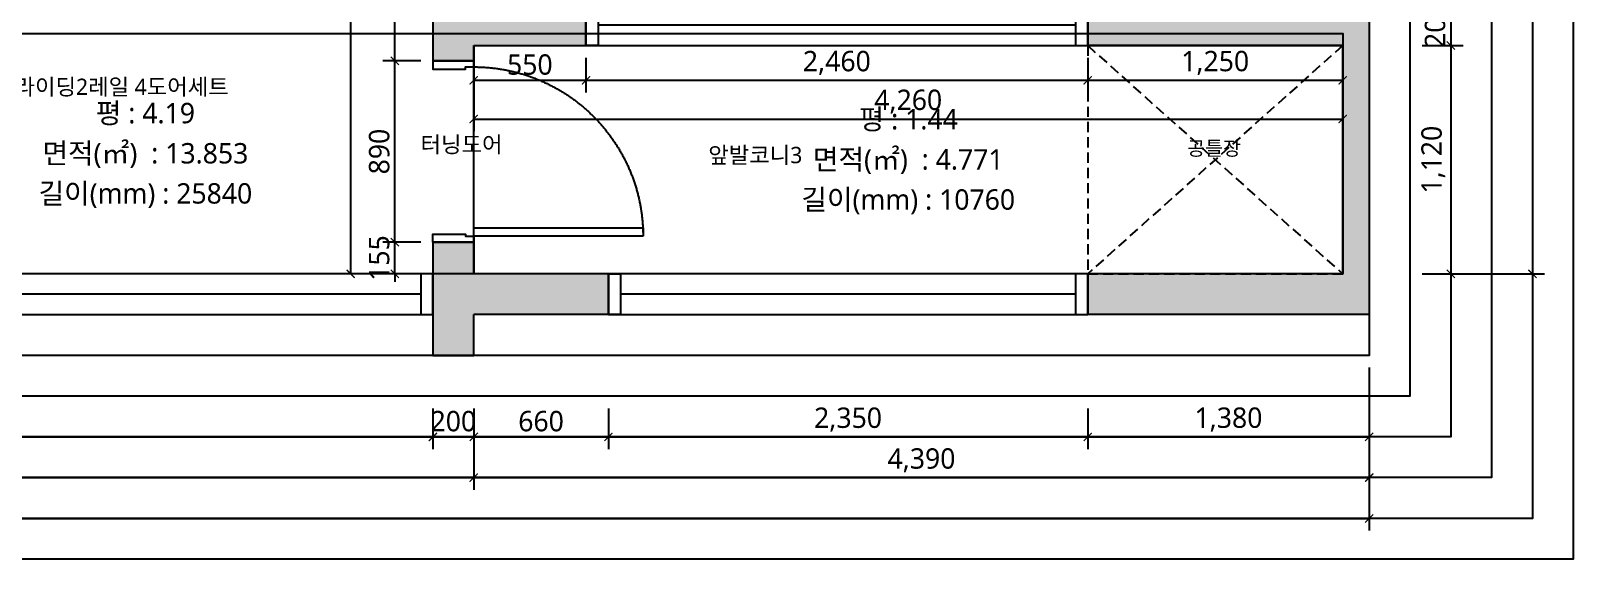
# Model space of a CAD drawing. Header units: millimetres. Extents: x 512 to 764439, y -71 to 559481.
# Drawn here: x 304605 to 312167, y 270940 to 273533 of the extents above; entities that cross this region are included whole.
import ezdxf
from ezdxf.enums import TextEntityAlignment as Align

# ---------------------------------------------------------------- set-up
doc = ezdxf.new("R2010")
doc.units = ezdxf.units.MM
doc.header["$LTSCALE"] = 50
for name, pattern in [('CENTER2', [28.575, 19.05, -3.175, 3.175, -3.175]), ('HIDDEN', [0.375, 0.25, -0.125]), ('HIDDEN2', [0.1875, 0.125, -0.0625])]:
    doc.linetypes.add(name, pattern=pattern)
doc.layers.add('00', color=7, linetype='Continuous', lineweight=0)
doc.layers.add('text', color=7, linetype='Continuous', lineweight=0)
for name, color, linetype in [('DIM', 7, 'Continuous'), ('ha', 8, 'Continuous'), ('hid', 8, 'HIDDEN2'), ('wall', 2, 'Continuous'), ('win', 4, 'Continuous'), ('목공', 124, 'Continuous')]:
    doc.layers.add(name, color=color, linetype=linetype)
doc.layers.add('purge', color=190, linetype='Continuous', plot=False)
doc.styles.add('N 맑은고딕', font='malgun.ttf')
doc.styles.add('맑은 고딕', font='malgun.ttf')
doc.dimstyles.new('DH IN40', dxfattribs={"dimscale": 40, "dimtxt": 2.5, "dimasz": 1, "dimexe": 1.5, "dimexo": 1.5, "dimtad": 1, "dimdec": 7, "dimlunit": 6, "dimtxsty": '맑은 고딕', "dimblk": 'ARCHTICK', "dimcen": 2.5, "dimclrd": 256, "dimclre": 256, "dimclrt": 256, "dimadec": 0, "dimazin": 0, "dimtfac": 1, "dimtdec": 7, "dimtix": 1, "dimtmove": 0, "dimatfit": 3, "dimldrblk": 'ARCHTICK', "dimfxl": 1, "dimtfillclr": 1, "dimlwd": -1, "dimlwe": -1, "dimarcsym": 0})

# ---------------------------------------------------------------- blocks, each defined once
blk = doc.blocks.new('*U12')
at = {"layer": 'win', "linetype": 'Continuous'}
blk.add_line((60, 100), (2400, 100), dxfattribs=at)
for points in [[(0, 0), (2460, 0), (2460, 200), (0, 200)], [(0, 0), (60, 0), (60, 200), (0, 200)], [(2460, 0), (2400, 0), (2400, 200), (2460, 200)]]:
    blk.add_lwpolyline(points, close=True, dxfattribs=at)
blk = doc.blocks.new('*U11')
at = {"layer": 'win', "linetype": 'Continuous'}
blk.add_line((60, 100), (2290, 100), dxfattribs=at)
for points in [[(0, 0), (2350, 0), (2350, 200), (0, 200)], [(0, 0), (60, 0), (60, 200), (0, 200)], [(2350, 0), (2290, 0), (2290, 200), (2350, 200)]]:
    blk.add_lwpolyline(points, close=True, dxfattribs=at)
blk = doc.blocks.new('*U13')
at = {"layer": 'win', "linetype": 'Continuous'}
blk.add_line((60, 100), (4920, 100), dxfattribs=at)
for points in [[(0, 0), (4980, 0), (4980, 200), (0, 200)], [(0, 0), (60, 0), (60, 200), (0, 200)], [(4980, 0), (4920, 0), (4920, 200), (4980, 200)]]:
    blk.add_lwpolyline(points, close=True, dxfattribs=at)
blk = doc.blocks.new('qussdfoiashfoi')
at = {"layer": 'ha', "linetype": 'Continuous'}
h = blk.add_hatch(color=256, dxfattribs=at)
h.dxf.hatch_style = 1
h.paths.add_polyline_path([(167853.5, 39235.2), (167853.5, 39565.2), (167623.5, 39565.2), (167623.5, 34425.2), (167853.5, 34425.2)])
h.paths.add_polyline_path([(166703.5, 38065.2), (165363.5, 38065.2), (165363.5, 37865.2), (166703.5, 37865.2)])
h.paths.add_polyline_path([(164463.5, 38065.2), (163453.5, 38065.2), (163453.5, 37035.2), (162123.5, 37035.2), (162123.5, 39365.2), (163323.5, 39365.2), (163323.5, 39565.2), (161923.5, 39565.2), (161923.5, 36255.2), (160823.5, 36255.2), (160823.5, 34875.2), (161023.5, 34875.2), (161023.5, 36055.2), (163483.5, 36055.2), (163483.5, 34735.2), (163253.5, 34735.2), (163253.5, 34555.2), (163513.5, 34555.2), (164353.5, 34555.2), (164353.5, 34735.2), (163653.5, 34735.2), (163653.5, 37865.2), (164463.5, 37865.2)])
h.paths.add_polyline_path([(163253.5, 36835.2), (163253.5, 36255.2), (162123.5, 36255.2), (162123.5, 36835.2)], flags=16)
h.paths.add_polyline_path([(163453.5, 33275.2), (163453.5, 33635.2), (163253.5, 33635.2), (163253.5, 33275.2), (162273.5, 33275.2), (162273.5, 33075.2), (163453.5, 33075.2)])
h.paths.add_polyline_path([(161373.5, 33275.2), (161023.5, 33275.2), (161023.5, 34315.2), (160823.5, 34315.2), (160823.5, 33275.2), (159913.5, 33275.2), (159913.5, 27845.2), (162303.5, 27845.2), (162303.5, 28905.2), (161883.5, 28905.2), (161883.5, 29425.2), (162383.5, 29425.2), (162383.5, 29625.2), (161663.5, 29625.2), (161663.5, 29425.2), (161663.5, 28045.2), (160113.5, 28045.2), (160113.5, 29425.2), (160883.5, 29425.2), (160883.5, 29625.2), (160233.5, 29625.2), (160233.5, 33075.2), (161023.5, 33075.2), (161373.5, 33075.2)])
h.paths.add_polyline_path([(164683.5, 33275.2), (164453.5, 33275.2), (164453.5, 29325.2), (164683.5, 29325.2)])
h.paths.add_polyline_path([(164683.5, 28375.2), (164483.5, 28375.2), (164483.5, 28285.2), (163813.5, 28285.2), (163813.5, 28085.2), (164483.5, 28085.2), (164483.5, 27845.2), (164683.5, 27845.2)])
h.paths.add_polyline_path([(169863.5, 32950.2), (169663.5, 32950.2), (169663.5, 29290.2), (169863.5, 29290.2), (169863.5, 29365.2), (170413.5, 29365.2), (170413.5, 29565.2), (169863.5, 29565.2)])
h.paths.add_polyline_path([(170523.5, 28245.2), (169863.5, 28245.2), (169863.5, 28400.2), (169663.5, 28400.2), (169663.5, 27845.2), (169863.5, 27845.2), (169863.5, 28045.2), (170523.5, 28045.2)])
h.paths.add_polyline_path([(174253.5, 32865.2), (174053.5, 32865.2), (174053.5, 34625.2), (172833.5, 34625.2), (172833.5, 37645.2), (171333.5, 37645.2), (171333.5, 37445.2), (172633.5, 37445.2), (172633.5, 34625.2), (170753.5, 34625.2), (170753.5, 34425.2), (170753.5, 33665.2), (170953.5, 33665.2), (170953.5, 34425.2), (173853.5, 34425.2), (173853.5, 32865.2), (173143.5, 32865.2), (170953.5, 32865.2), (170753.5, 32865.2), (170753.5, 32665.2), (174053.5, 32665.2), (174053.5, 29565.2), (172873.5, 29565.2), (172873.5, 29365.2), (174123.5, 29365.2), (174123.5, 28245.2), (172873.5, 28245.2), (172873.5, 28045.2), (174253.5, 28045.2)])
h.paths.add_polyline_path([(169853.5, 37445.2), (169983.5, 37445.2), (169983.5, 37645.2), (169303.5, 37645.2), (169303.5, 37445.2), (169653.5, 37445.2), (169653.5, 34425.2), (169853.5, 34425.2)])
h.paths.add_polyline_path([(171533.5, 39235.2), (171333.5, 39235.2), (171333.5, 38645.2), (171533.5, 38645.2)])
at = {"layer": 'wall'}
for p, q in [((169663.5, 32950.2), (169663.5, 29290.2)), ((174253.5, 32865.2), (174253.5, 28045.2)), ((170413.5, 29565.2), (170413.5, 29365.2)), ((172873.5, 29565.2), (172873.5, 29365.2)), ((169863.5, 29365.2), (170413.5, 29365.2)), ((169863.5, 29365.2), (169863.5, 29290.2)), ((172873.5, 29365.2), (174123.5, 29365.2)), ((174123.5, 29365.2), (172873.5, 29365.2)), ((174123.5, 29365.2), (174123.5, 28245.2)), ((169663.5, 29290.2), (169863.5, 29290.2)), ((169663.5, 28400.2), (169663.5, 27845.2)), ((169663.5, 28400.2), (169863.5, 28400.2)), ((169863.5, 28400.2), (169863.5, 28245.2)), ((170523.5, 28245.2), (169863.5, 28245.2)), ((170523.5, 28245.2), (170523.5, 28045.2)), ((174123.5, 28245.2), (172873.5, 28245.2)), ((172873.5, 28245.2), (172873.5, 28045.2)), ((170523.5, 28045.2), (169863.5, 28045.2)), ((169863.5, 27845.2), (169863.5, 28045.2)), ((174253.5, 28045.2), (172873.5, 28045.2)), ((169663.5, 27845.2), (169863.5, 27845.2))]:
    blk.add_line(p, q, dxfattribs=at)
blk = doc.blocks.new('*U24')
at = {"layer": 'win', "linetype": 'Continuous', "transparency": 33554687}
for points in [[(30, 1030), (30, 200), (70, 200), (70, 1030)], [(0, 200), (0, 0), (40, 0), (40, 160), (30, 160), (30, 200)], [(890, 200), (890, 0), (850, 0), (850, 160), (860, 160), (860, 200)]]:
    blk.add_lwpolyline(points, close=True, dxfattribs=at)
at = {"layer": 'win', "linetype": 'CENTER2', "ltscale": 20, "transparency": 33554687}
blk.add_arc((30, 200), 830, 0, 90, dxfattribs=at)
blk = doc.blocks.new('_ArchTick')
at = {"color": 0, "linetype": 'ByBlock', "const_width": 0.15}
blk.add_lwpolyline([(-0.5, -0.5), (0.5, 0.5)], dxfattribs=at)
blk = doc.blocks.new('*D884')
at = {"layer": 'Defpoints', "color": 0, "linetype": 'Continuous', "transparency": 16777216}
for p in [(301596.6, 271740.4), (306576.6, 271740.4), (306576.6, 271540.4)]:
    blk.add_point(p, dxfattribs=at)
at = {"layer": 'DIM', "transparency": 16777216}
for p, q in [((301596.6, 271680.4), (301596.6, 271480.4)), ((306576.6, 271680.4), (306576.6, 271480.4)), ((301596.6, 271540.4), (306576.6, 271540.4))]:
    blk.add_line(p, q, dxfattribs=at)
at = {"layer": 'DIM', "linetype": 'Continuous', "transparency": 16777216, "xscale": 40, "yscale": 40, "zscale": 40, "rotation": 180}
blk.add_blockref('_ArchTick', (301596.6, 271540.4), dxfattribs=at)
at = {"layer": 'DIM', "linetype": 'Continuous', "transparency": 16777216, "xscale": 40, "yscale": 40, "zscale": 40}
blk.add_blockref('_ArchTick', (306576.6, 271540.4), dxfattribs=at)
at = {"layer": 'DIM', "linetype": 'Continuous', "transparency": 16777216, "insert": (304086.6, 271625.4), "char_height": 100, "attachment_point": 5, "style": '맑은 고딕'}
blk.add_mtext('4,980', dxfattribs=at)
blk = doc.blocks.new('*D885')
at = {"layer": 'Defpoints', "color": 0, "linetype": 'Continuous', "transparency": 16777216}
for p in [(306576.6, 271740.4), (306776.6, 271740.4), (306776.6, 271540.4)]:
    blk.add_point(p, dxfattribs=at)
at = {"layer": 'DIM', "transparency": 16777216}
for p, q in [((306576.6, 271680.4), (306576.6, 271480.4)), ((306776.6, 271680.4), (306776.6, 271480.4)), ((306576.6, 271540.4), (306536.6, 271540.4)), ((306576.6, 271540.4), (306776.6, 271540.4)), ((306776.6, 271540.4), (306816.6, 271540.4))]:
    blk.add_line(p, q, dxfattribs=at)
at = {"layer": 'DIM', "linetype": 'Continuous', "transparency": 16777216, "xscale": 40, "yscale": 40, "zscale": 40}
blk.add_blockref('_ArchTick', (306576.6, 271540.4), dxfattribs=at)
at = {"layer": 'DIM', "linetype": 'Continuous', "transparency": 16777216, "xscale": 40, "yscale": 40, "zscale": 40, "rotation": 180}
blk.add_blockref('_ArchTick', (306776.6, 271540.4), dxfattribs=at)
at = {"layer": 'DIM', "linetype": 'Continuous', "transparency": 16777216, "insert": (306676.6, 271617), "char_height": 100, "attachment_point": 5, "style": '맑은 고딕'}
blk.add_mtext('200', dxfattribs=at)
blk = doc.blocks.new('*D886')
at = {"layer": 'Defpoints', "color": 0, "linetype": 'Continuous', "transparency": 16777216}
for p in [(306776.6, 271740.4), (307436.6, 271740.4), (307436.6, 271540.4)]:
    blk.add_point(p, dxfattribs=at)
at = {"layer": 'DIM', "transparency": 16777216}
for p, q in [((306776.6, 271680.4), (306776.6, 271480.4)), ((307436.6, 271680.4), (307436.6, 271480.4)), ((306776.6, 271540.4), (307436.6, 271540.4))]:
    blk.add_line(p, q, dxfattribs=at)
at = {"layer": 'DIM', "linetype": 'Continuous', "transparency": 16777216, "xscale": 40, "yscale": 40, "zscale": 40, "rotation": 180}
blk.add_blockref('_ArchTick', (306776.6, 271540.4), dxfattribs=at)
at = {"layer": 'DIM', "linetype": 'Continuous', "transparency": 16777216, "xscale": 40, "yscale": 40, "zscale": 40}
blk.add_blockref('_ArchTick', (307436.6, 271540.4), dxfattribs=at)
at = {"layer": 'DIM', "linetype": 'Continuous', "transparency": 16777216, "insert": (307106.6, 271617), "char_height": 100, "attachment_point": 5, "style": '맑은 고딕'}
blk.add_mtext('660', dxfattribs=at)
blk = doc.blocks.new('*D887')
at = {"layer": 'Defpoints', "color": 0, "linetype": 'Continuous', "transparency": 16777216}
for p in [(307436.6, 271740.4), (309786.6, 271740.4), (309786.6, 271540.4)]:
    blk.add_point(p, dxfattribs=at)
at = {"layer": 'DIM', "transparency": 16777216}
for p, q in [((307436.6, 271680.4), (307436.6, 271480.4)), ((309786.6, 271680.4), (309786.6, 271480.4)), ((307436.6, 271540.4), (309786.6, 271540.4))]:
    blk.add_line(p, q, dxfattribs=at)
at = {"layer": 'DIM', "linetype": 'Continuous', "transparency": 16777216, "xscale": 40, "yscale": 40, "zscale": 40, "rotation": 180}
blk.add_blockref('_ArchTick', (307436.6, 271540.4), dxfattribs=at)
at = {"layer": 'DIM', "linetype": 'Continuous', "transparency": 16777216, "xscale": 40, "yscale": 40, "zscale": 40}
blk.add_blockref('_ArchTick', (309786.6, 271540.4), dxfattribs=at)
at = {"layer": 'DIM', "linetype": 'Continuous', "transparency": 16777216, "insert": (308611.6, 271625.4), "char_height": 100, "attachment_point": 5, "style": '맑은 고딕'}
blk.add_mtext('2,350', dxfattribs=at)
blk = doc.blocks.new('*D888')
at = {"layer": 'Defpoints', "color": 0, "linetype": 'Continuous', "transparency": 16777216}
for p in [(309786.6, 271740.4), (311166.6, 271740.4), (311166.6, 271540.4)]:
    blk.add_point(p, dxfattribs=at)
at = {"layer": 'DIM', "transparency": 16777216}
for p, q in [((309786.6, 271680.4), (309786.6, 271480.4)), ((311166.6, 271680.4), (311166.6, 271480.4)), ((309786.6, 271540.4), (311166.6, 271540.4))]:
    blk.add_line(p, q, dxfattribs=at)
at = {"layer": 'DIM', "linetype": 'Continuous', "transparency": 16777216, "xscale": 40, "yscale": 40, "zscale": 40, "rotation": 180}
blk.add_blockref('_ArchTick', (309786.6, 271540.4), dxfattribs=at)
at = {"layer": 'DIM', "linetype": 'Continuous', "transparency": 16777216, "xscale": 40, "yscale": 40, "zscale": 40}
blk.add_blockref('_ArchTick', (311166.6, 271540.4), dxfattribs=at)
at = {"layer": 'DIM', "linetype": 'Continuous', "transparency": 16777216, "insert": (310476.6, 271625.7), "char_height": 100, "attachment_point": 5, "style": '맑은 고딕'}
blk.add_mtext('1,380', dxfattribs=at)
blk = doc.blocks.new('*D891')
at = {"layer": 'Defpoints', "color": 0, "linetype": 'Continuous', "transparency": 16777216}
for p in [(301396.6, 271740.4), (306776.6, 271740.4), (306776.6, 271340.4)]:
    blk.add_point(p, dxfattribs=at)
at = {"layer": 'DIM', "transparency": 16777216}
for p, q in [((301396.6, 271680.4), (301396.6, 271280.4)), ((306776.6, 271680.4), (306776.6, 271280.4)), ((301396.6, 271340.4), (306776.6, 271340.4))]:
    blk.add_line(p, q, dxfattribs=at)
at = {"layer": 'DIM', "linetype": 'Continuous', "transparency": 16777216, "xscale": 40, "yscale": 40, "zscale": 40, "rotation": 180}
blk.add_blockref('_ArchTick', (301396.6, 271340.4), dxfattribs=at)
at = {"layer": 'DIM', "linetype": 'Continuous', "transparency": 16777216, "xscale": 40, "yscale": 40, "zscale": 40}
blk.add_blockref('_ArchTick', (306776.6, 271340.4), dxfattribs=at)
at = {"layer": 'DIM', "linetype": 'Continuous', "transparency": 16777216, "insert": (304086.6, 271425.4), "char_height": 100, "attachment_point": 5, "style": '맑은 고딕'}
blk.add_mtext('5,380', dxfattribs=at)
blk = doc.blocks.new('*D892')
at = {"layer": 'Defpoints', "color": 0, "linetype": 'Continuous', "transparency": 16777216}
for p in [(306776.6, 271740.4), (311166.6, 271740.4), (311166.6, 271340.4)]:
    blk.add_point(p, dxfattribs=at)
at = {"layer": 'DIM', "transparency": 16777216}
for p, q in [((306776.6, 271680.4), (306776.6, 271280.4)), ((311166.6, 271680.4), (311166.6, 271280.4)), ((306776.6, 271340.4), (311166.6, 271340.4))]:
    blk.add_line(p, q, dxfattribs=at)
at = {"layer": 'DIM', "linetype": 'Continuous', "transparency": 16777216, "xscale": 40, "yscale": 40, "zscale": 40, "rotation": 180}
blk.add_blockref('_ArchTick', (306776.6, 271340.4), dxfattribs=at)
at = {"layer": 'DIM', "linetype": 'Continuous', "transparency": 16777216, "xscale": 40, "yscale": 40, "zscale": 40}
blk.add_blockref('_ArchTick', (311166.6, 271340.4), dxfattribs=at)
at = {"layer": 'DIM', "linetype": 'Continuous', "transparency": 16777216, "insert": (308971.6, 271425.4), "char_height": 100, "attachment_point": 5, "style": '맑은 고딕'}
blk.add_mtext('4,390', dxfattribs=at)
blk = doc.blocks.new('*D893')
at = {"layer": 'Defpoints', "color": 0, "linetype": 'Continuous', "transparency": 16777216}
for p in [(311166.6, 271940.4), (297026.6, 271740.4), (311166.6, 271140.4)]:
    blk.add_point(p, dxfattribs=at)
at = {"layer": 'DIM', "transparency": 16777216}
for p, q in [((311166.6, 271880.4), (311166.6, 271080.4)), ((297026.6, 271680.4), (297026.6, 271080.4)), ((297026.6, 271140.4), (311166.6, 271140.4))]:
    blk.add_line(p, q, dxfattribs=at)
at = {"layer": 'DIM', "linetype": 'Continuous', "transparency": 16777216, "xscale": 40, "yscale": 40, "zscale": 40, "rotation": 180}
blk.add_blockref('_ArchTick', (297026.6, 271140.4), dxfattribs=at)
at = {"layer": 'DIM', "linetype": 'Continuous', "transparency": 16777216, "xscale": 40, "yscale": 40, "zscale": 40}
blk.add_blockref('_ArchTick', (311166.6, 271140.4), dxfattribs=at)
at = {"layer": 'DIM', "linetype": 'Continuous', "transparency": 16777216, "insert": (304096.6, 271225.7), "char_height": 100, "attachment_point": 5, "style": '맑은 고딕'}
blk.add_mtext('14,140', dxfattribs=at)
blk = doc.blocks.new('*D902')
at = {"layer": 'Defpoints', "color": 0, "linetype": 'Continuous', "transparency": 16777216}
for p in [(311366.6, 273660.4), (311366.6, 273460.4), (311566.6, 273460.4)]:
    blk.add_point(p, dxfattribs=at)
at = {"layer": 'DIM', "transparency": 16777216}
for p, q in [((311426.6, 273660.4), (311626.6, 273660.4)), ((311566.6, 273660.4), (311566.6, 273700.4)), ((311566.6, 273660.4), (311566.6, 273460.4)), ((311426.6, 273460.4), (311626.6, 273460.4)), ((311566.6, 273460.4), (311566.6, 273420.4))]:
    blk.add_line(p, q, dxfattribs=at)
at = {"layer": 'DIM', "linetype": 'Continuous', "transparency": 16777216, "xscale": 40, "yscale": 40, "zscale": 40}
for p, rotation in [((311566.6, 273660.4), 270), ((311566.6, 273460.4), 90)]:
    blk.add_blockref('_ArchTick', p, dxfattribs=dict(at, rotation=rotation))
at = {"layer": 'DIM', "linetype": 'Continuous', "transparency": 16777216, "insert": (311489.9, 273560.4), "char_height": 100, "attachment_point": 5, "rotation": 90, "style": '맑은 고딕'}
blk.add_mtext('200', dxfattribs=at)
blk = doc.blocks.new('*D903')
at = {"layer": 'Defpoints', "color": 0, "linetype": 'Continuous', "transparency": 16777216}
for p in [(311366.6, 273460.4), (311366.6, 272340.4), (311566.6, 272340.4)]:
    blk.add_point(p, dxfattribs=at)
at = {"layer": 'DIM', "transparency": 16777216}
for p, q in [((311426.6, 273460.4), (311626.6, 273460.4)), ((311566.6, 273460.4), (311566.6, 272340.4)), ((311426.6, 272340.4), (311626.6, 272340.4))]:
    blk.add_line(p, q, dxfattribs=at)
at = {"layer": 'DIM', "linetype": 'Continuous', "transparency": 16777216, "xscale": 40, "yscale": 40, "zscale": 40}
for p, rotation in [((311566.6, 273460.4), 90), ((311566.6, 272340.4), 270)]:
    blk.add_blockref('_ArchTick', p, dxfattribs=dict(at, rotation=rotation))
at = {"layer": 'DIM', "linetype": 'Continuous', "transparency": 16777216, "insert": (311481.3, 272900.4), "char_height": 100, "attachment_point": 5, "rotation": 90, "style": '맑은 고딕'}
blk.add_mtext('1,120', dxfattribs=at)
blk = doc.blocks.new('*D906')
at = {"layer": 'Defpoints', "color": 0, "linetype": 'Continuous', "transparency": 16777216}
for p in [(311566.6, 283130.4), (311566.6, 272340.4), (311966.6, 272340.4)]:
    blk.add_point(p, dxfattribs=at)
at = {"layer": 'DIM', "transparency": 16777216}
for p, q in [((311626.6, 283130.4), (312026.6, 283130.4)), ((311966.6, 283130.4), (311966.6, 272340.4)), ((311626.6, 272340.4), (312026.6, 272340.4))]:
    blk.add_line(p, q, dxfattribs=at)
at = {"layer": 'DIM', "linetype": 'Continuous', "transparency": 16777216, "xscale": 40, "yscale": 40, "zscale": 40}
for p, rotation in [((311966.6, 283130.4), 90), ((311966.6, 272340.4), 270)]:
    blk.add_blockref('_ArchTick', p, dxfattribs=dict(at, rotation=rotation))
at = {"layer": 'DIM', "linetype": 'Continuous', "transparency": 16777216, "insert": (311881.3, 277735.4), "char_height": 100, "attachment_point": 5, "rotation": 90, "style": '맑은 고딕'}
blk.add_mtext('10,790', dxfattribs=at)
blk = doc.blocks.new('*D923')
at = {"layer": 'Defpoints', "color": 0, "linetype": 'Continuous', "transparency": 16777216}
for p in [(306776.6, 273460.4), (307326.6, 273460.4), (307326.6, 273290)]:
    blk.add_point(p, dxfattribs=at)
at = {"layer": 'DIM', "transparency": 16777216}
for p, q in [((306776.6, 273400.4), (306776.6, 273230)), ((307326.6, 273400.4), (307326.6, 273230)), ((306776.6, 273290), (307326.6, 273290))]:
    blk.add_line(p, q, dxfattribs=at)
at = {"layer": 'DIM', "linetype": 'Continuous', "transparency": 16777216, "xscale": 40, "yscale": 40, "zscale": 40, "rotation": 180}
blk.add_blockref('_ArchTick', (306776.6, 273290), dxfattribs=at)
at = {"layer": 'DIM', "linetype": 'Continuous', "transparency": 16777216, "xscale": 40, "yscale": 40, "zscale": 40}
blk.add_blockref('_ArchTick', (307326.6, 273290), dxfattribs=at)
at = {"layer": 'DIM', "linetype": 'Continuous', "transparency": 16777216, "insert": (307051.6, 273366.7), "char_height": 100, "attachment_point": 5, "style": '맑은 고딕'}
blk.add_mtext('550', dxfattribs=at)
blk = doc.blocks.new('*D924')
at = {"layer": 'Defpoints', "color": 0, "linetype": 'Continuous', "transparency": 16777216}
for p in [(307326.6, 273460.4), (309786.6, 273460.4), (309786.6, 273290)]:
    blk.add_point(p, dxfattribs=at)
at = {"layer": 'DIM', "transparency": 16777216}
for p, q in [((307326.6, 273400.4), (307326.6, 273230)), ((309786.6, 273400.4), (309786.6, 273230)), ((307326.6, 273290), (309786.6, 273290))]:
    blk.add_line(p, q, dxfattribs=at)
at = {"layer": 'DIM', "linetype": 'Continuous', "transparency": 16777216, "xscale": 40, "yscale": 40, "zscale": 40, "rotation": 180}
blk.add_blockref('_ArchTick', (307326.6, 273290), dxfattribs=at)
at = {"layer": 'DIM', "linetype": 'Continuous', "transparency": 16777216, "xscale": 40, "yscale": 40, "zscale": 40}
blk.add_blockref('_ArchTick', (309786.6, 273290), dxfattribs=at)
at = {"layer": 'DIM', "linetype": 'Continuous', "transparency": 16777216, "insert": (308556.6, 273375.1), "char_height": 100, "attachment_point": 5, "style": '맑은 고딕'}
blk.add_mtext('2,460', dxfattribs=at)
blk = doc.blocks.new('*D925')
at = {"layer": 'Defpoints', "color": 0, "linetype": 'Continuous', "transparency": 16777216}
for p in [(309786.6, 273460.4), (311036.6, 273460.4), (311036.6, 273290)]:
    blk.add_point(p, dxfattribs=at)
at = {"layer": 'DIM', "transparency": 16777216}
for p, q in [((309786.6, 273400.4), (309786.6, 273230)), ((311036.6, 273400.4), (311036.6, 273230)), ((309786.6, 273290), (311036.6, 273290))]:
    blk.add_line(p, q, dxfattribs=at)
at = {"layer": 'DIM', "linetype": 'Continuous', "transparency": 16777216, "xscale": 40, "yscale": 40, "zscale": 40, "rotation": 180}
blk.add_blockref('_ArchTick', (309786.6, 273290), dxfattribs=at)
at = {"layer": 'DIM', "linetype": 'Continuous', "transparency": 16777216, "xscale": 40, "yscale": 40, "zscale": 40}
blk.add_blockref('_ArchTick', (311036.6, 273290), dxfattribs=at)
at = {"layer": 'DIM', "linetype": 'Continuous', "transparency": 16777216, "insert": (310411.6, 273375.3), "char_height": 100, "attachment_point": 5, "style": '맑은 고딕'}
blk.add_mtext('1,250', dxfattribs=at)
blk = doc.blocks.new('*D926')
at = {"layer": 'Defpoints', "color": 0, "linetype": 'Continuous', "transparency": 16777216}
for p in [(306776.6, 273460.4), (311036.6, 273460.4), (311036.6, 273100)]:
    blk.add_point(p, dxfattribs=at)
at = {"layer": 'DIM', "transparency": 16777216}
for p, q in [((306776.6, 273400.4), (306776.6, 273040)), ((311036.6, 273400.4), (311036.6, 273040)), ((306776.6, 273100), (311036.6, 273100))]:
    blk.add_line(p, q, dxfattribs=at)
at = {"layer": 'DIM', "linetype": 'Continuous', "transparency": 16777216, "xscale": 40, "yscale": 40, "zscale": 40, "rotation": 180}
blk.add_blockref('_ArchTick', (306776.6, 273100), dxfattribs=at)
at = {"layer": 'DIM', "linetype": 'Continuous', "transparency": 16777216, "xscale": 40, "yscale": 40, "zscale": 40}
blk.add_blockref('_ArchTick', (311036.6, 273100), dxfattribs=at)
at = {"layer": 'DIM', "linetype": 'Continuous', "transparency": 16777216, "insert": (308906.6, 273185.1), "char_height": 100, "attachment_point": 5, "style": '맑은 고딕'}
blk.add_mtext('4,260', dxfattribs=at)
blk = doc.blocks.new('*D927')
at = {"layer": 'Defpoints', "color": 0, "linetype": 'Continuous', "transparency": 16777216}
for p in [(306390, 272495.4), (306576.6, 272495.4), (306576.6, 272340.4)]:
    blk.add_point(p, dxfattribs=at)
at = {"layer": 'DIM', "transparency": 16777216}
for p, q in [((306390, 272495.4), (306390, 272535.4)), ((306516.6, 272495.4), (306330, 272495.4)), ((306390, 272340.4), (306390, 272495.4)), ((306516.6, 272340.4), (306330, 272340.4)), ((306390, 272340.4), (306390, 272300.4))]:
    blk.add_line(p, q, dxfattribs=at)
at = {"layer": 'DIM', "linetype": 'Continuous', "transparency": 16777216, "xscale": 40, "yscale": 40, "zscale": 40}
for p, rotation in [((306390, 272495.4), 270), ((306390, 272340.4), 90)]:
    blk.add_blockref('_ArchTick', p, dxfattribs=dict(at, rotation=rotation))
at = {"layer": 'DIM', "linetype": 'Continuous', "transparency": 16777216, "insert": (306313.1, 272417.9), "char_height": 100, "attachment_point": 5, "rotation": 90, "style": '맑은 고딕'}
blk.add_mtext('155', dxfattribs=at)
blk = doc.blocks.new('*D928')
at = {"layer": 'Defpoints', "color": 0, "linetype": 'Continuous', "transparency": 16777216}
for p in [(306390, 273385.4), (306576.6, 273385.4), (306576.6, 272495.4)]:
    blk.add_point(p, dxfattribs=at)
at = {"layer": 'DIM', "transparency": 16777216}
for p, q in [((306516.6, 273385.4), (306330, 273385.4)), ((306390, 272495.4), (306390, 273385.4)), ((306516.6, 272495.4), (306330, 272495.4))]:
    blk.add_line(p, q, dxfattribs=at)
at = {"layer": 'DIM', "linetype": 'Continuous', "transparency": 16777216, "xscale": 40, "yscale": 40, "zscale": 40}
for p, rotation in [((306390, 273385.4), 90), ((306390, 272495.4), 270)]:
    blk.add_blockref('_ArchTick', p, dxfattribs=dict(at, rotation=rotation))
at = {"layer": 'DIM', "linetype": 'Continuous', "transparency": 16777216, "insert": (306313.3, 272940.4), "char_height": 100, "attachment_point": 5, "rotation": 90, "style": '맑은 고딕'}
blk.add_mtext('890', dxfattribs=at)
blk = doc.blocks.new('*D929')
at = {"layer": 'Defpoints', "color": 0, "linetype": 'Continuous', "transparency": 16777216}
for p in [(306390, 277075.4), (306546.6, 277075.4), (306576.6, 273385.4)]:
    blk.add_point(p, dxfattribs=at)
at = {"layer": 'DIM', "transparency": 16777216}
for p, q in [((306486.6, 277075.4), (306330, 277075.4)), ((306390, 273385.4), (306390, 277075.4)), ((306516.6, 273385.4), (306330, 273385.4))]:
    blk.add_line(p, q, dxfattribs=at)
at = {"layer": 'DIM', "linetype": 'Continuous', "transparency": 16777216, "xscale": 40, "yscale": 40, "zscale": 40}
for p, rotation in [((306390, 277075.4), 90), ((306390, 273385.4), 270)]:
    blk.add_blockref('_ArchTick', p, dxfattribs=dict(at, rotation=rotation))
at = {"layer": 'DIM', "linetype": 'Continuous', "transparency": 16777216, "insert": (306304.9, 275230.4), "char_height": 100, "attachment_point": 5, "rotation": 90, "style": '맑은 고딕'}
blk.add_mtext('3,690', dxfattribs=at)
blk = doc.blocks.new('*D930')
at = {"layer": 'Defpoints', "color": 0, "linetype": 'Continuous', "transparency": 16777216}
for p in [(306406.6, 277075.4), (306173.1, 272340.4), (306436.6, 272340.4)]:
    blk.add_point(p, dxfattribs=at)
at = {"layer": 'DIM', "transparency": 16777216}
for p, q in [((306346.6, 277075.4), (306113.1, 277075.4)), ((306173.1, 277075.4), (306173.1, 272340.4)), ((306376.6, 272340.4), (306113.1, 272340.4))]:
    blk.add_line(p, q, dxfattribs=at)
at = {"layer": 'DIM', "linetype": 'Continuous', "transparency": 16777216, "xscale": 40, "yscale": 40, "zscale": 40}
for p, rotation in [((306173.1, 277075.4), 90), ((306173.1, 272340.4), 270)]:
    blk.add_blockref('_ArchTick', p, dxfattribs=dict(at, rotation=rotation))
at = {"layer": 'DIM', "linetype": 'Continuous', "transparency": 16777216, "insert": (306088, 274707.9), "char_height": 100, "attachment_point": 5, "rotation": 90, "style": '맑은 고딕'}
blk.add_mtext('4,735', dxfattribs=at)

msp = doc.modelspace()

# ---------------------------------------------------------------- linework, layer by layer
at = {"layer": 'hid', "linetype": 'HIDDEN', "ltscale": 4}
for p, q in [((309786.5943044, 273460.37295821), (311036.5943044, 272340.37295821)), ((311036.5943044, 273460.37295821), (309786.5943044, 272340.37295821))]:
    msp.add_line(p, q, dxfattribs=at)
msp.add_lwpolyline([(311036.5943044, 273460.37295821), (309786.5943044, 273460.37295821), (309786.5943044, 272340.37295821), (311036.5943044, 272340.37295821)], close=True, dxfattribs=at)
at = {"layer": 'purge', "linetype": 'Continuous'}
for points in [[(295826.5943044, 284660.37295821), (312166.5943044, 284660.37295821), (312166.5943044, 270940.37295821), (295826.5943044, 270940.37295821)], [(296026.5943044, 284460.37295821), (311966.5943044, 284460.37295821), (311966.5943044, 271140.37295821), (296026.5943044, 271140.37295821)], [(296226.5943044, 284260.37295821), (311766.5943044, 284260.37295821), (311766.5943044, 271340.37295821), (296226.5943044, 271340.37295821)], [(296426.5943044, 284060.37295821), (311566.5943044, 284060.37295821), (311566.5943044, 271540.37295821), (296426.5943044, 271540.37295821)], [(296626.5943044, 283860.37295821), (311366.5943044, 283860.37295821), (311366.5943044, 271740.37295821), (296626.5943044, 271740.37295821)], [(296826.5943044, 283660.37295821), (311166.5943044, 283660.37295821), (311166.5943044, 271940.37295821), (296826.5943044, 271940.37295821)]]:
    msp.add_lwpolyline(points, close=True, dxfattribs=at)
at = {"layer": '목공', "color": 85, "linetype": 'Continuous', "true_color": 0x58ba48}
for points in [[(299296.5943044, 273520.37295821), (311036.5943044, 273520.37295821), (311036.5943044, 272340.37295821), (299296.5943044, 272340.37295821)], [(306776.5943044, 273460.37295821), (311036.5943044, 273460.37295821), (311036.5943044, 272340.37295821), (306776.5943044, 272340.37295821)]]:
    msp.add_lwpolyline(points, close=True, dxfattribs=at)

# ---------------------------------------------------------------- block references
at = {"layer": '00'}
msp.add_blockref('qussdfoiashfoi', (136913.05013024, 244095.19644856), dxfattribs=at)
at = {"layer": 'win', "linetype": 'Continuous', "rotation": 180}
for name, p in [('*U12', (309786.5943044, 273660.37295821)), ('*U13', (306576.5943044, 272340.37295821)), ('*U11', (309786.5943044, 272340.37295821))]:
    msp.add_blockref(name, p, dxfattribs=at)
at = {"layer": 'win', "linetype": 'Continuous', "xscale": -1, "rotation": 270}
msp.add_blockref('*U24', (306576.59430663, 272495.37293809), dxfattribs=at)

# ---------------------------------------------------------------- texts
at = {"layer": 'text', "attachment_point": 1, "style": 'N 맑은고딕'}
for s, width, gutter_width, insert, char_height in [('영림슬림슬라이딩2레일 4도어세트', 2379.2543026814, 500, (304023.24404821, 273298.17807201), 80), ('터닝도어', 3739.8435210895, 746.99220336, (306516.06905903, 273015.10541007), 80), ('앞발코니3', 3739.8435210895, 746.99220336, (307926.52036087, 272963.32373233), 80), ('공틀장', 1069.9404269429, 500, (310274.61645146, 272991.3444256), 70)]:
    msp.add_mtext_dynamic_manual_height_columns(s, width=width, gutter_width=gutter_width, heights=[0], dxfattribs=dict(at, insert=insert, char_height=char_height))
at = {"layer": '목공', "color": 7, "linetype": 'Continuous', "style": 'N 맑은고딕'}
for s, p in [('평 : 4.19', (305166.5943044, 273130.37295821)), ('평 : 1.44', (308906.5943044, 273100.37295821))]:
    msp.add_text(s, height=100, dxfattribs=at).set_placement(p, align=Align.MIDDLE)
at = {"layer": '목공', "color": 85, "linetype": 'Continuous', "true_color": 0x58ba48, "style": 'N 맑은고딕'}
for s, p in [('면적(㎡)  : 13.853', (305166.5943044, 272930.37295821)), ('면적(㎡)  : 4.771', (308906.5943044, 272900.37295821)), ('길이(mm) : 25840', (305166.5943044, 272730.37295821)), ('길이(mm) : 10760', (308906.5943044, 272700.37295821))]:
    msp.add_text(s, height=100, dxfattribs=at).set_placement(p, align=Align.MIDDLE)

# ---------------------------------------------------------------- dimensions: what is measured, and where the dimension line sits
at = {"layer": 'DIM', "linetype": 'Continuous'}
for base, p1, p2, picture, middle in [((311966.5943044017, 272340.3729582119), (311566.5943044014, 283130.3729582117), (311566.5943044014, 272340.3729582118), '*D906', (311881.2682174451, 277735.3729582118)), ((306173.0638586964, 272340.3729582118), (306406.5943044014, 277075.3729582118), (306436.5943044014, 272340.3729582117), '*D930', (306088.0095108703, 274707.8729582118)), ((306390.0000000002, 272495.3729582119), (306576.5943044014, 272340.3729582117), (306576.5943044014, 272495.3729582118), '*D927', (306313.0638586959, 272417.8729582118))]:
    dim = msp.add_linear_dim(base=base, p1=p1, p2=p2, angle=90, dimstyle='DH IN40', dxfattribs=at)
    dim.commit()
    dim.dimension.update_dxf_attribs({"geometry": picture, "text_midpoint": middle})
for base, p1, p2, picture, middle in [((306390.0000000007, 277075.3729582119), (306576.5943044014, 273385.3729582118), (306546.5943044014, 277075.3729582118), '*D929', (306304.9456521746, 275230.3729582118)), ((311566.5943044039, 273460.3729582118), (311366.5943044014, 273660.3729582118), (311366.5943044014, 273460.3729582117), '*D902', (311489.92990223, 273560.3729582118)), ((311566.5943044041, 272340.3729582118), (311366.5943044014, 273460.3729582117), (311366.5943044014, 272340.3729582117), '*D903', (311481.2682174476, 272900.3729582117)), ((306390.0000000005, 273385.3729582119), (306576.5943044014, 272495.3729582118), (306576.5943044014, 273385.3729582118), '*D928', (306313.3355978266, 272940.3729582118))]:
    dim = msp.add_linear_dim(base=base, p1=p1, p2=p2, angle=90, dimstyle='DH IN40', override={"dimtmove": 1}, dxfattribs=at)
    dim.commit()
    dim.dimension.update_dxf_attribs({"geometry": picture, "text_midpoint": middle})
for base, p1, p2, picture, middle in [((307326.5943044014, 273290), (306776.5943044014, 273460.3729582117), (307326.5943044014, 273460.3729582117), '*D923', (307051.5943044014, 273366.6644021739)), ((311036.5943044014, 273100), (306776.5943044014, 273460.3729582117), (311036.5943044014, 273460.3729582117), '*D926', (308906.5943044014, 273185.0543478261)), ((311166.5943044014, 271140.3729582117), (297026.5943044014, 271740.3729582117), (311166.5943044014, 271940.3729582117), '*D893', (304096.5943044014, 271225.6990451682)), ((306776.5943044014, 271340.3729582117), (301396.5943044014, 271740.3729582117), (306776.5943044014, 271740.3729582117), '*D891', (304086.5943044014, 271425.4273060378)), ((311166.5943044014, 271340.3729582117), (306776.5943044014, 271740.3729582117), (311166.5943044014, 271740.3729582117), '*D892', (308971.5943044014, 271425.4273060378))]:
    dim = msp.add_linear_dim(base=base, p1=p1, p2=p2, dimstyle='DH IN40', dxfattribs=at)
    dim.commit()
    dim.dimension.update_dxf_attribs({"geometry": picture, "text_midpoint": middle})
for base, p1, p2, picture, middle in [((309786.5943044014, 273290), (307326.5943044014, 273460.3729582117), (309786.5943044014, 273460.3729582117), '*D924', (308556.5943044014, 273375.0543478261)), ((311036.5943044014, 273290), (309786.5943044014, 273460.3729582117), (311036.5943044014, 273460.3729582117), '*D925', (310411.5943044014, 273375.3260869565)), ((306576.5943044014, 271540.3729582117), (301596.5943044014, 271740.3729582117), (306576.5943044014, 271740.3729582117), '*D884', (304086.5943044014, 271625.4273060378)), ((306776.5943044014, 271540.3729582117), (306576.5943044014, 271740.3729582117), (306776.5943044014, 271740.3729582117), '*D885', (306676.5943044014, 271617.0373603856)), ((307436.5943044014, 271540.3729582117), (306776.5943044014, 271740.3729582117), (307436.5943044014, 271740.3729582117), '*D886', (307106.5943044014, 271617.0373603856)), ((309786.5943044014, 271540.3729582117), (307436.5943044014, 271740.3729582117), (309786.5943044014, 271740.3729582117), '*D887', (308611.5943044014, 271625.4273060378)), ((311166.5943044014, 271540.3729582117), (309786.5943044014, 271740.3729582117), (311166.5943044014, 271740.3729582117), '*D888', (310476.5943044014, 271625.6990451682))]:
    dim = msp.add_linear_dim(base=base, p1=p1, p2=p2, dimstyle='DH IN40', override={"dimtmove": 1}, dxfattribs=at)
    dim.commit()
    dim.dimension.update_dxf_attribs({"geometry": picture, "text_midpoint": middle})

doc.saveas('drawing.dxf')
